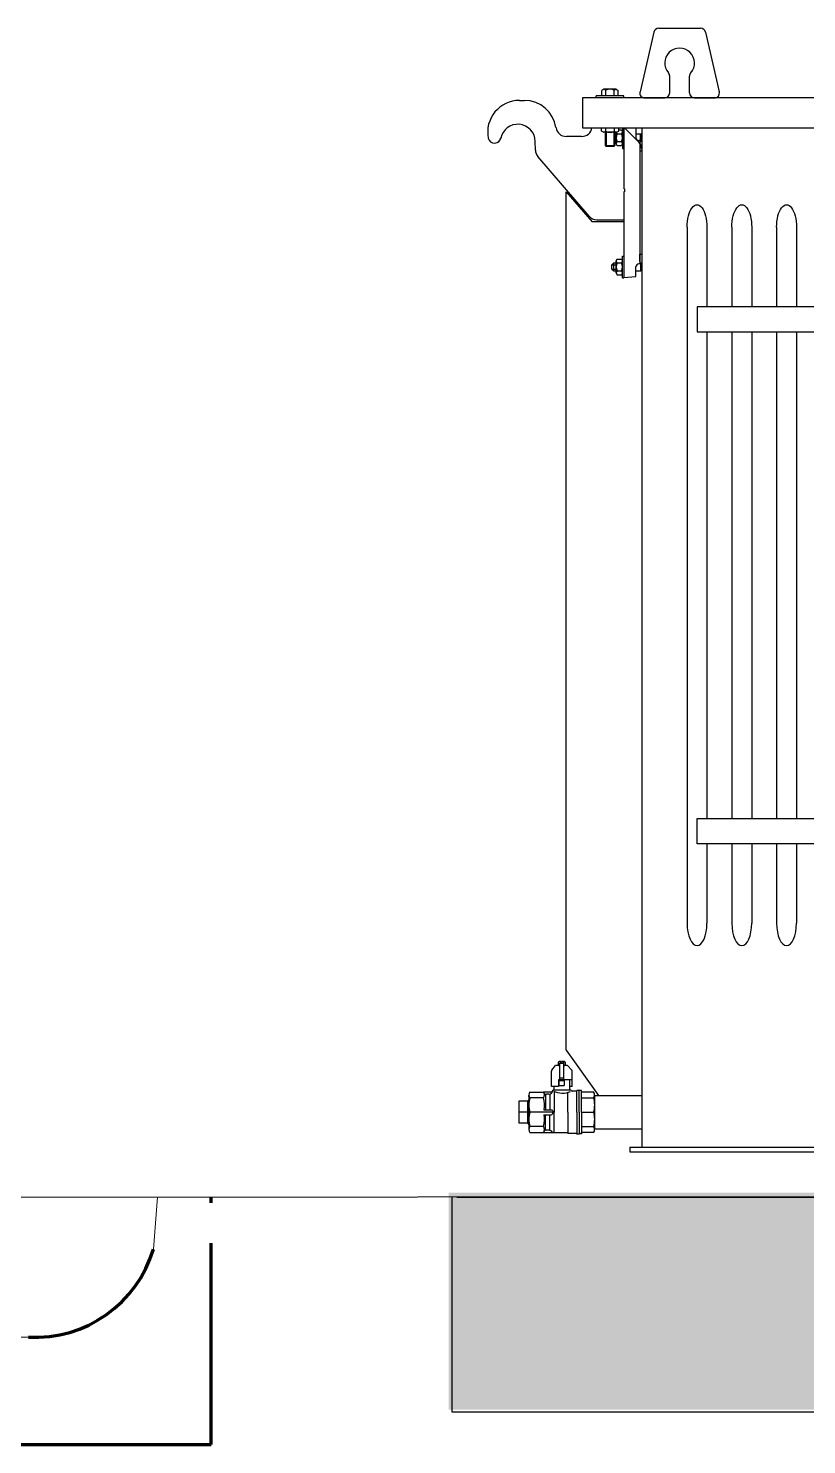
# Model space of a CAD drawing. Header units: millimetres. Extents: x 20 to 897, y 6 to 547.
# Drawn here: x 306.96 to 316.61, y 26.97 to 44.54 of the extents above; entities that cross this region are included whole.
import ezdxf

# ---------------------------------------------------------------- set-up
doc = ezdxf.new("R2010")
doc.units = ezdxf.units.MM
for name, pattern in [('CENTROX2', [4, 2.5, -0.5, 0.5, -0.5]), ('LÍNEAS_OCULTAS', [0.375, 0.25, -0.125]), ('PHANTOM', [2.5, 1.25, -0.25, 0.25, -0.25, 0.25, -0.25]), ('TRAZOS', [0.75, 0.5, -0.25]), ('TRAZOS2', [0.375, 0.25, -0.125])]:
    doc.linetypes.add(name, pattern=pattern)
doc.layers.get('0').update_dxf_attribs({"color": 162})
doc.layers.add('8. TEXTURAS', color=8, linetype='Continuous')
for name, color, linetype, lineweight in [('CABLEADO', 240, 'Continuous', 20), ('EQUIPO', 4, 'Continuous', 20), ('MUROS', 250, 'Continuous', 0)]:
    doc.layers.add(name, color=color, linetype=linetype, lineweight=lineweight)

# ---------------------------------------------------------------- blocks, each defined once
blk = doc.blocks.new('A$C52CC6504')
at = {"color": 150}
for p, q in [((0.1719, 1.17), (0.214, 1.17)), ((0.167, 1.1661), (0.1531, 1.1061)), ((0.2188, 1.1661), (0.2328, 1.1061)), ((0.1829, 1.105), (0.1829, 1.1218)), ((0.2029, 1.105), (0.2029, 1.1218)), ((0.0319, 1.0975), (0.0369, 1.0975)), ((0.1579, 1.1), (0.1779, 1.1)), ((0.2079, 1.1), (0.2279, 1.1)), ((0.1354, 1.07), (0.1354, 1.049)), ((0.1354, 1.07), (0.1354, 1.049)), ((0.1369, 1.07), (0.1369, 1.0086)), ((0.1369, 1.07), (0.1369, 1.0086)), ((0.1374, 1.07), (0.152, 1.0554)), ((0.144, 1.07), (0.1489, 1.0696)), ((0.144, 1.07), (0.1489, 1.0696)), ((0.1489, 1.0696), (0.1489, 1.06)), ((0.1489, 1.0696), (0.1489, 1.064)), ((0.1549, 1.07), (0.1549, 0.045)), ((0.0479, 1.0475), (0.0478, 1.0562)), ((0.0944, 1.0612), (0.079, 1.0612)), ((0.1277, 1.064), (0.1291, 1.064)), ((0.1277, 1.064), (0.1291, 1.064)), ((0.1277, 1.0622), (0.1291, 1.0622)), ((0.1277, 1.0622), (0.1291, 1.0622)), ((0.1277, 1.0578), (0.1291, 1.0578)), ((0.1277, 1.0578), (0.1291, 1.0578)), ((0.1277, 1.056), (0.1291, 1.056)), ((0.1277, 1.056), (0.1291, 1.056)), ((0.1291, 1.0654), (0.1291, 1.064)), ((0.1291, 1.0654), (0.1291, 1.064)), ((0.1291, 1.064), (0.1291, 1.054)), ((0.1291, 1.064), (0.1291, 1.054)), ((0.13, 1.064), (0.1346, 1.064)), ((0.13, 1.064), (0.1346, 1.064)), ((0.13, 1.056), (0.1346, 1.056)), ((0.13, 1.056), (0.1346, 1.056)), ((0.1317, 1.0679), (0.1346, 1.0679)), ((0.1317, 1.0679), (0.1346, 1.0679)), ((0.1489, 1.064), (0.1539, 1.064)), ((0.1489, 1.064), (0.1539, 1.064)), ((0.1529, 1.057), (0.1529, 0.943)), ((0.1529, 1.056), (0.1529, 1.0469)), ((0.1529, 1.056), (0.1539, 1.056)), ((0.1533, 1.064), (0.1533, 1.056)), ((0.1533, 1.064), (0.1533, 1.057)), ((0.1539, 1.064), (0.1539, 1.056)), ((0.1539, 1.064), (0.1539, 1.057)), ((0.1549, 1.063), (0.1539, 1.064)), ((0.1549, 1.063), (0.1539, 1.064)), ((0.1549, 1.057), (0.1539, 1.056)), ((0.1549, 1.063), (0.1549, 1.057)), ((0.1549, 1.057), (0.1549, 0.927)), ((0.1019, 0.981), (0.0504, 1.041)), ((0.13, 1.0521), (0.1346, 1.0521)), ((0.13, 1.0521), (0.1346, 1.0521)), ((0.1354, 1.049), (0.1369, 1.049)), ((0.1354, 1.049), (0.1369, 1.049)), ((0.1549, 1.0483), (0.1549, 0.9855)), ((0.0787, 0.1425), (0.0787, 1.0055)), ((0.0787, 1.0055), (0.1049, 0.9755)), ((0.1369, 1.0056), (0.1369, 0.919)), ((0.1369, 1.0056), (0.1369, 0.919)), ((0.1374, 1.0086), (0.1374, 1.0056)), ((0.1374, 1.0086), (0.1374, 1.0056)), ((0.1369, 0.9755), (0.1049, 0.9755)), ((0.1095, 0.9775), (0.1369, 0.9775)), ((0.1549, 0.9755), (0.1549, 0.0725)), ((0.2004, 0.97), (0.2004, 0.27)), ((0.2204, 0.97), (0.2204, 0.89)), ((0.2454, 0.97), (0.2454, 0.89)), ((0.2654, 0.97), (0.2654, 0.89)), ((0.2904, 0.97), (0.2904, 0.89)), ((0.3104, 0.97), (0.3104, 0.89)), ((0.1354, 0.919), (0.1354, 0.941)), ((0.1354, 0.919), (0.1354, 0.941)), ((0.1354, 0.941), (0.1369, 0.941)), ((0.1354, 0.941), (0.1369, 0.941)), ((0.1529, 0.943), (0.1529, 0.933)), ((0.1529, 0.9354), (0.1529, 0.943)), ((0.1529, 0.9354), (0.1529, 0.943)), ((0.1529, 0.943), (0.1529, 0.934)), ((0.1267, 0.934), (0.1249, 0.9322)), ((0.1267, 0.934), (0.1249, 0.9322)), ((0.1249, 0.9322), (0.1291, 0.9322)), ((0.1249, 0.9322), (0.1291, 0.9322)), ((0.1249, 0.9278), (0.1249, 0.9322)), ((0.1249, 0.9278), (0.1249, 0.9322)), ((0.1249, 0.9278), (0.1291, 0.9278)), ((0.1249, 0.9278), (0.1291, 0.9278)), ((0.1249, 0.9278), (0.1267, 0.926)), ((0.1249, 0.9278), (0.1267, 0.926)), ((0.1267, 0.926), (0.1267, 0.934)), ((0.1267, 0.926), (0.1267, 0.934)), ((0.1267, 0.934), (0.1291, 0.934)), ((0.1267, 0.934), (0.1291, 0.934)), ((0.1267, 0.926), (0.1291, 0.926)), ((0.1267, 0.926), (0.1291, 0.926)), ((0.1291, 0.926), (0.1291, 0.936)), ((0.1291, 0.926), (0.1291, 0.936)), ((0.1291, 0.924), (0.1291, 0.926)), ((0.1291, 0.924), (0.1291, 0.926)), ((0.13, 0.9379), (0.1346, 0.9379)), ((0.13, 0.9379), (0.1346, 0.9379)), ((0.13, 0.934), (0.1346, 0.934)), ((0.13, 0.934), (0.1346, 0.934)), ((0.13, 0.926), (0.1346, 0.926)), ((0.13, 0.926), (0.1346, 0.926)), ((0.1489, 0.9204), (0.1489, 0.93)), ((0.1489, 0.9204), (0.1489, 0.926)), ((0.1489, 0.926), (0.1539, 0.926)), ((0.1489, 0.926), (0.1539, 0.926)), ((0.1529, 0.934), (0.1539, 0.934)), ((0.1539, 0.926), (0.1539, 0.934)), ((0.1549, 0.933), (0.1539, 0.934)), ((0.1539, 0.926), (0.1539, 0.933)), ((0.1549, 0.927), (0.1539, 0.926)), ((0.1549, 0.927), (0.1539, 0.926)), ((0.13, 0.9221), (0.1346, 0.9221)), ((0.13, 0.9221), (0.1346, 0.9221)), ((0.1354, 0.919), (0.1369, 0.919)), ((0.1354, 0.919), (0.1369, 0.919)), ((0.1369, 0.9194), (0.1489, 0.9204)), ((0.1369, 0.9194), (0.1489, 0.9204)), ((0.2204, 0.8646), (0.2204, 0.3754)), ((0.2454, 0.8646), (0.2454, 0.3754)), ((0.2654, 0.8646), (0.2654, 0.3754)), ((0.2904, 0.8646), (0.2904, 0.3754)), ((0.3104, 0.8646), (0.3104, 0.3754)), ((0.2204, 0.35), (0.2204, 0.27)), ((0.2454, 0.35), (0.2454, 0.27)), ((0.2654, 0.35), (0.2654, 0.27)), ((0.2904, 0.35), (0.2904, 0.27)), ((0.3104, 0.35), (0.3104, 0.27)), ((0.0787, 0.1425), (0.1114, 0.0967)), ((0.0709, 0.1302), (0.0709, 0.1275)), ((0.0742, 0.1309), (0.0721, 0.1309)), ((0.0724, 0.1125), (0.0724, 0.1292)), ((0.0724, 0.1292), (0.0764, 0.1292)), ((0.0729, 0.1302), (0.0729, 0.1292)), ((0.0742, 0.1305), (0.0742, 0.1309)), ((0.0772, 0.1309), (0.0748, 0.1309)), ((0.0748, 0.1309), (0.0748, 0.1305)), ((0.076, 0.1302), (0.076, 0.1292)), ((0.0764, 0.1125), (0.0764, 0.1292)), ((0.0779, 0.1302), (0.0779, 0.1275)), ((0.064, 0.1125), (0.064, 0.1214)), ((0.0643, 0.1224), (0.0682, 0.1269)), ((0.0722, 0.1269), (0.0682, 0.1269)), ((0.0724, 0.1269), (0.0722, 0.1269)), ((0.0724, 0.1147), (0.0764, 0.1147)), ((0.0802, 0.1269), (0.0764, 0.1269)), ((0.0845, 0.1224), (0.0802, 0.1269)), ((0.0849, 0.1059), (0.0849, 0.1214)), ((0.0424, 0.1003), (0.056, 0.1003)), ((0.0634, 0.1003), (0.056, 0.1003)), ((0.056, 0.1003), (0.0564, 0.0996)), ((0.064, 0.1059), (0.064, 0.1125)), ((0.071, 0.1059), (0.064, 0.1059)), ((0.0835, 0.1023), (0.0654, 0.1023)), ((0.0654, 0.1023), (0.0654, 0.1023)), ((0.0654, 0.1023), (0.0654, 0.102)), ((0.0664, 0.1059), (0.0664, 0.1023)), ((0.0824, 0.1023), (0.0664, 0.1023)), ((0.0669, 0.1), (0.0669, 0.08)), ((0.0849, 0.1125), (0.071, 0.1125)), ((0.071, 0.1125), (0.071, 0.1059)), ((0.0824, 0.1023), (0.0824, 0.1125)), ((0.0849, 0.1059), (0.0824, 0.1059)), ((0.0894, 0.1012), (0.085, 0.1012)), ((0.0919, 0.102), (0.0894, 0.102)), ((0.0894, 0.08), (0.0894, 0.102)), ((0.0919, 0.08), (0.0919, 0.102)), ((0.0944, 0.1017), (0.0919, 0.1017)), ((0.0944, 0.08), (0.0944, 0.1017)), ((0.1064, 0.1003), (0.0944, 0.1003)), ((0.0314, 0.091), (0.0314, 0.069)), ((0.0399, 0.091), (0.0314, 0.091)), ((0.0399, 0.091), (0.0414, 0.0925)), ((0.0399, 0.091), (0.0399, 0.069)), ((0.0414, 0.0973), (0.0414, 0.0626)), ((0.0559, 0.0944), (0.0424, 0.0944)), ((0.0579, 0.098), (0.0579, 0.0825)), ((0.0614, 0.098), (0.059, 0.098)), ((0.0624, 0.098), (0.0624, 0.0825)), ((0.0804, 0.08), (0.0804, 0.099)), ((0.0944, 0.0944), (0.1064, 0.0944)), ((0.1074, 0.0973), (0.1074, 0.0627)), ((0.1074, 0.0967), (0.1549, 0.0967)), ((0.0399, 0.08), (0.0314, 0.08)), ((0.0654, 0.08), (0.0424, 0.08)), ((0.0565, 0.0825), (0.0638, 0.0825)), ((0.0565, 0.0775), (0.0638, 0.0775)), ((0.0579, 0.0619), (0.0579, 0.0775)), ((0.0624, 0.0619), (0.0624, 0.0775)), ((0.0669, 0.06), (0.0669, 0.08)), ((0.0804, 0.08), (0.0804, 0.0587)), ((0.0894, 0.08), (0.0894, 0.058)), ((0.0919, 0.08), (0.0919, 0.058)), ((0.0944, 0.08), (0.0944, 0.0582)), ((0.0944, 0.08), (0.1064, 0.08)), ((0.0399, 0.069), (0.0314, 0.069)), ((0.0399, 0.069), (0.0414, 0.0675)), ((0.0559, 0.0656), (0.0424, 0.0656)), ((0.0424, 0.0596), (0.0804, 0.0596)), ((0.0614, 0.0619), (0.059, 0.0619)), ((0.0614, 0.0619), (0.059, 0.0619)), ((0.0894, 0.0587), (0.0804, 0.0587)), ((0.0894, 0.058), (0.0894, 0.0587)), ((0.0919, 0.058), (0.0894, 0.058)), ((0.0919, 0.058), (0.0919, 0.0582)), ((0.0944, 0.0582), (0.0919, 0.0582)), ((0.0944, 0.0656), (0.1064, 0.0656)), ((0.1064, 0.0596), (0.0944, 0.0596)), ((0.0944, 0.0582), (0.0944, 0.0596)), ((0.1074, 0.0633), (0.1549, 0.0633)), ((0.1429, 0.045), (1.2429, 0.045)), ((0.1429, 0.045), (0.1429, 0.04)), ((0.1429, 0.04), (1.2429, 0.04))]:
    blk.add_line(p, q, dxfattribs=at)
at = {"color": 150, "linetype": 'Continuous'}
for p, q in [((0.1369, 1.102), (0.1089, 1.102)), ((0.1089, 1.1), (0.1089, 1.102)), ((0.1369, 1.1), (0.1089, 1.1)), ((0.1167, 1.1088), (0.1147, 1.1076)), ((0.1147, 1.102), (0.1147, 1.1076)), ((0.1312, 1.102), (0.1147, 1.102)), ((0.1291, 1.1088), (0.1167, 1.1088)), ((0.1188, 1.102), (0.1188, 1.1076)), ((0.1271, 1.102), (0.1271, 1.1076)), ((0.1291, 1.1088), (0.1312, 1.1076)), ((0.1312, 1.102), (0.1312, 1.1076)), ((0.1369, 1.1), (0.1369, 1.102)), ((0.1142, 1.0667), (0.1142, 1.07)), ((0.1186, 1.0667), (0.1186, 1.07)), ((0.1273, 1.0667), (0.1273, 1.07)), ((0.1317, 1.0667), (0.1317, 1.07)), ((0.1164, 1.0654), (0.1142, 1.0667)), ((0.1295, 1.0654), (0.1164, 1.0654)), ((0.1182, 1.0654), (0.1182, 1.0522)), ((0.1192, 1.0654), (0.1192, 1.0512)), ((0.1267, 1.0654), (0.1267, 1.0512)), ((0.1277, 1.0654), (0.1277, 1.0522)), ((0.1295, 1.0654), (0.1317, 1.0667)), ((0.1182, 1.0522), (0.1277, 1.0522)), ((0.1192, 1.0512), (0.1182, 1.0522)), ((0.1267, 1.0512), (0.1192, 1.0512)), ((0.1267, 1.0512), (0.1277, 1.0522))]:
    blk.add_line(p, q, dxfattribs=at)
at = {"color": 150, "linetype": 'CENTROX2'}
for p, q in [((0.1529, 1.057), (0.1519, 1.057)), ((0.1529, 0.933), (0.1519, 0.933))]:
    blk.add_line(p, q, dxfattribs=at)
at = {"color": 150, "linetype": 'LÍNEAS_OCULTAS'}
for p, q in [((0.1529, 1.0469), (0.1549, 1.0469)), ((0.1529, 0.943), (0.1549, 0.943))]:
    blk.add_line(p, q, dxfattribs=at)
at = {"color": 150, "linetype": 'TRAZOS'}
for p, q in [((0.1374, 1.0086), (0.1369, 1.0086)), ((0.1374, 1.0086), (0.1369, 1.0086)), ((0.1374, 1.0056), (0.1369, 1.0056)), ((0.1374, 1.0056), (0.1369, 1.0056))]:
    blk.add_line(p, q, dxfattribs=at)
at = {"color": 150, "linetype": 'TRAZOS2'}
for p, q in [((0.0719, 0.1068), (0.0719, 0.1118)), ((0.0719, 0.1118), (0.0769, 0.1118)), ((0.0719, 0.1068), (0.0769, 0.1068)), ((0.0769, 0.1118), (0.0769, 0.1068)), ((0.0414, 0.0957), (0.0414, 0.0968)), ((0.1074, 0.0957), (0.1074, 0.0968)), ((0.0414, 0.0643), (0.0414, 0.0627))]:
    blk.add_line(p, q, dxfattribs=at)
at = {"color": 150}
for points in [[(0.0954, 1.07), (1.2904, 1.07), (1.2904, 1.1), (0.0954, 1.1)], [(0.2104, 0.8646), (1.1754, 0.8646), (1.1754, 0.89), (0.2104, 0.89)], [(0.2104, 0.3754), (1.1754, 0.3754), (1.1754, 0.35), (0.2104, 0.35)]]:
    blk.add_lwpolyline(points, close=True, dxfattribs=at)
for centre, radius, start, end in [((0.1719, 1.165), 0.005, 90, 166.8935), ((0.214, 1.165), 0.005, 13.1065, 90), ((0.1929, 1.135), 0.015, 318.5904, 221.4096), ((0.1779, 1.1218), 0.005, 0, 41.4096), ((0.2079, 1.1218), 0.005, 138.5904, 180), ((0.0319, 1.0655), 0.032, 90, 190.8963), ((0.0369, 1.0655), 0.032, 8.4581, 90), ((0.1579, 1.105), 0.005, 166.8935, 270), ((0.1779, 1.105), 0.005, 270, 0), ((0.2079, 1.105), 0.005, 180, 270), ((0.2279, 1.105), 0.005, 270, 13.1065), ((0.0303, 1.056), 0.0175, 0.8616, 169.6124), ((0.079, 1.0717), 0.0105, 188.4581, 270), ((0.0944, 1.0717), 0.0105, 270, 350.5101), ((0.0068, 1.061), 0.00652, 193.9199, 352.2604), ((0.1389, 1.06), 0.00981, 155.9478, 204.0522), ((0.1389, 1.06), 0.00981, 155.9478, 204.0522), ((0.1318, 1.054), 0.00269, 133.0583, 226.9417), ((0.1318, 1.054), 0.00269, 133.0583, 226.9417), ((0.1318, 1.066), 0.00269, 191.9796, 226.9417), ((0.1318, 1.066), 0.00269, 191.9796, 226.9417), ((0.1328, 1.066), 0.00269, 313.0583, 46.9417), ((0.1328, 1.066), 0.00269, 313.0583, 46.9417), ((0.1256, 1.06), 0.00981, 335.9478, 24.0522), ((0.1256, 1.06), 0.00981, 335.9478, 24.0522), ((0.1328, 1.054), 0.00269, 313.0583, 46.9417), ((0.1328, 1.054), 0.00269, 313.0583, 46.9417), ((0.1519, 1.06), 0.003, 180, 270), ((0.1449, 1.0483), 0.01, 0, 45), ((0.0579, 1.0475), 0.01, 180, 220.69), ((0.1095, 0.9875), 0.01, 220.69, 270), ((0.1318, 0.936), 0.00269, 133.0583, 226.9417), ((0.1318, 0.936), 0.00269, 133.0583, 226.9417), ((0.1389, 0.93), 0.00981, 155.9478, 204.0522), ((0.1389, 0.93), 0.00981, 155.9478, 204.0522), ((0.1318, 0.924), 0.00269, 133.0583, 226.9417), ((0.1318, 0.924), 0.00269, 133.0583, 226.9417), ((0.1328, 0.936), 0.00269, 313.0583, 46.9417), ((0.1328, 0.936), 0.00269, 313.0583, 46.9417), ((0.1256, 0.93), 0.00981, 335.9478, 24.0522), ((0.1256, 0.93), 0.00981, 335.9478, 24.0522), ((0.1328, 0.924), 0.00269, 313.0583, 46.9417), ((0.1328, 0.924), 0.00269, 313.0583, 46.9417), ((0.1519, 0.93), 0.003, 90, 180), ((0.0719, 0.1298), 0.00104, 20.9635, 159.0365), ((0.0744, 0.1287), 0.00215, 97.6325, 136.3289), ((0.0745, 0.1305), 0.000333, 180, 0), ((0.0744, 0.1287), 0.00215, 43.6711, 79.8265), ((0.077, 0.1298), 0.00104, 20.9635, 159.0365), ((0.0655, 0.1214), 0.0015, 138.7264, 180), ((0.0719, 0.1279), 0.00104, 200.9635, 300.5335), ((0.077, 0.1279), 0.00104, 239.4665, 339.0365), ((0.0834, 0.1214), 0.0015, 0, 43.8993), ((0.0464, 0.0974), 0.00494, 142.8994, 217.1006), ((0.052, 0.0974), 0.00494, 322.8994, 37.1006), ((0.0614, 0.102), 0.004, 270, 0), ((0.0634, 0.1023), 0.002, 270, 0), ((0.0752, 0.1215), 0.0223, 245.6572, 291.3776), ((0.085, 0.1027), 0.0015, 195.4625, 270), ((0.1025, 0.0974), 0.00494, 322.8994, 37.1006), ((0.0678, 0.0872), 0.0264, 164.1741, 195.8259), ((0.0306, 0.0872), 0.0264, 349.7494, 15.8259), ((0.059, 0.101), 0.003, 208.6752, 270), ((0.0811, 0.0872), 0.0264, 344.1741, 15.8259), ((0.0678, 0.0728), 0.0264, 164.1741, 195.8259), ((0.0306, 0.0728), 0.0264, 344.1741, 10.2506), ((0.0811, 0.0728), 0.0264, 344.1741, 15.8259), ((0.0464, 0.0626), 0.00494, 142.8994, 217.1006), ((0.0464, 0.0626), 0.00494, 179.7029, 217.1006), ((0.052, 0.0626), 0.00494, 322.8994, 37.1006), ((0.059, 0.0589), 0.003, 90, 151.3248), ((0.0614, 0.0579), 0.004, 25.1521, 90), ((0.1025, 0.0626), 0.00494, 322.8994, 37.1006), ((0.1025, 0.0626), 0.00494, 322.8994, 0.2971)]:
    blk.add_arc(centre, radius, start, end, dxfattribs=at)
at = {"color": 150, "linetype": 'Continuous'}
for centre, radius, start, end in [((0.1167, 1.1063), 0.00248, 31.2776, 88.7224), ((0.1229, 1.1011), 0.00774, 57.7958, 122.2042), ((0.1292, 1.1063), 0.00248, 91.2776, 148.7224), ((0.1162, 1.0682), 0.00279, 273.0319, 326.9681), ((0.1229, 1.0736), 0.00823, 237.7958, 302.2042), ((0.1297, 1.0682), 0.00279, 213.0319, 266.9681)]:
    blk.add_arc(centre, radius, start, end, dxfattribs=at)
at = {"color": 150, "extrusion": (0, 0, -1)}
for centre, major_axis, ratio, start_param, end_param in [((0.2104, 0.97), (0, 0.0225), 0.444444, 4.712389, 7.853982), ((0.2554, 0.97), (0, 0.0225), 0.444444, 4.712389, 7.853982), ((0.3004, 0.97), (0, 0.0225), 0.444444, 4.712389, 7.853982), ((0.0638, 0.08), (0, 0.0025), 0.650767, 0, 1.570796)]:
    blk.add_ellipse(centre, major_axis=major_axis, ratio=ratio, start_param=start_param, end_param=end_param, dxfattribs=at)
at = {"color": 150}
for centre, major_axis, ratio, start_param, end_param in [((0.2104, 0.27), (0, 0.0225), 0.444444, 7.853982, 10.995574), ((0.2554, 0.27), (0, 0.0225), 0.444444, 7.853982, 10.995574), ((0.3004, 0.27), (0, 0.0225), 0.444444, 7.853982, 10.995574), ((0.0638, 0.08), (0, 0.0025), 0.650767, 3.141593, 4.712389)]:
    blk.add_ellipse(centre, major_axis=major_axis, ratio=ratio, start_param=start_param, end_param=end_param, dxfattribs=at)

msp = doc.modelspace()

# ---------------------------------------------------------------- hatches: boundary and pattern name
at = {"layer": '8. TEXTURAS', "lineweight": 0, "transparency": 33554687}
h = msp.add_hatch(dxfattribs=at)
h.set_pattern_fill('AR-CONC', color=256, scale=0.089641)
h.set_pattern_definition([(50, (-4067.3033, -1882.4265), (0.64295779, -0.05625152), [0.0672306, -0.73953663]), (355, (-4067.3033, -1882.4265), (-0.12437781, 0.67427107), [0.05378448, -0.5916293]), (100.451444, (-4067.2497, -1882.4312), (0.51857998, 0.618019545), [0.05713722, -0.62850942]), (46.1842, (-4067.3033, -1882.2472), (0.9566837, -0.14837281), [0.1008459, -1.10930494]), (96.635635, (-4067.2236, -1882.2596), (0.83783848, 0.87320774), [0.08570588, -0.94276466]), (351.184164, (-4067.3033, -1882.2472), (0.83783847, 0.87320774), [0.08067672, -0.88744395]), (21, (-4067.21364, -1882.29206), (0.535072276, -0.36091081), [0.0672306, -0.73953663]), (326, (-4067.21364, -1882.29206), (0.21810982, 0.650030325), [0.05378448, -0.5916293]), (71.451445, (-4067.16905, -1882.32213), (0.75318209, 0.289119516), [0.05713722, -0.62850942]), (37.5, (-4067.30328, -1882.42652), (0.010900192, 0.298408724), [0, -0.584458037, 0, -0.60059338, 0, -0.59387032]), (7.5, (-4067.30328, -1882.42652), (0.235817646, 0.353553826), [0, -0.342427868, 0, -0.571011916, 0, -0.226343028]), (327.5, (-4067.50318, -1882.42652), (0.478522719, -0.020218368), [0, -0.224102008, 0, -0.699198265, 0, -0.927782313]), (317.5, (-4067.59282, -1882.4265), (0.522772766, 0.08973491), [0, -0.29133261, 0, -0.46433936, 0, -0.658859903])])
h.paths.add_polyline_path([(330.099, 30.099), (312.171, 30.099), (312.171, 27.409), (330.099, 27.409)])

# ---------------------------------------------------------------- linework, layer by layer
at = {"layer": 'CABLEADO', "ltscale": 2}
for p, q in [((308.512, 29.401), (308.562, 30.045)), ((292.485, 28.309), (306.962, 28.309))]:
    msp.add_line(p, q, dxfattribs=at)
at = {"layer": 'CABLEADO', "linetype": 'ByBlock', "lineweight": 106, "ltscale": 2}
msp.add_arc((307.044, 29.838), 1.532, 266.9288, 343.4355, dxfattribs=at)
at = {"layer": 'EQUIPO', "linetype": 'PHANTOM', "lineweight": 106, "ltscale": 2}
for p, q in [((309.227, 26.975), (309.227, 30.045)), ((306.812, 26.975), (309.227, 26.975))]:
    msp.add_line(p, q, dxfattribs=at)
at = {"layer": 'MUROS', "linetype": 'ByBlock', "lineweight": -2, "ltscale": 2}
for p, q in [((225.195, 29.991), (337.401, 30.064)), ((312.216, 27.379), (312.216, 30.046)), ((312.274, 30.046), (330.165, 30.046)), ((330.165, 27.379), (312.216, 27.379))]:
    msp.add_line(p, q, dxfattribs=at)

# ---------------------------------------------------------------- block references
at = {"xscale": 12.33102796542226, "yscale": 12.33102796542226, "zscale": 12.33102796542226}
msp.add_blockref('A$C52CC6504', (312.657, 30.111), dxfattribs=at)

doc.saveas('drawing.dxf')
